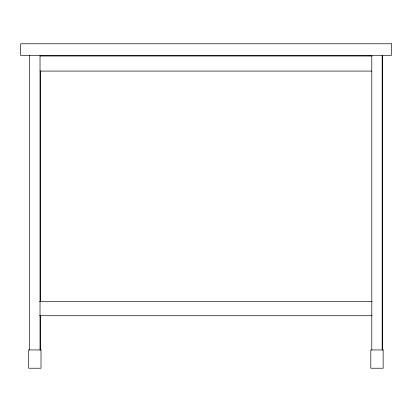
<?xml version="1.0" encoding="UTF-8"?>
<svg xmlns="http://www.w3.org/2000/svg" width="412" height="412" viewBox="0 0 412 412"><rect width="100%" height="100%" fill="white"/><g stroke="black" fill="none" stroke-linecap="round" stroke-linejoin="round"><path stroke-width="0.62" d="M40.026 56.001L371.804 56.001M40.026 71.075L371.804 71.075M39.459 301.563L372.149 301.563M39.459 315.726L372.149 315.726M382.619 55.61L382.619 349.953M382.161 55.61L382.161 349.953M371.804 55.61L371.804 349.953M40.484 71.034L40.484 301.754M40.484 315.247L40.484 349.953M40.026 55.61L40.026 349.953M29.669 55.61L29.669 349.953M391.4 43.775L20.6 43.775L20.6 55.455L391.4 55.455L391.4 43.775M41.015 349.953L28.68 349.953L28.68 368.225L41.015 368.225L41.015 349.953M383.15 349.953L370.815 349.953L370.815 368.225L383.15 368.225L383.15 349.953"/></g></svg>
